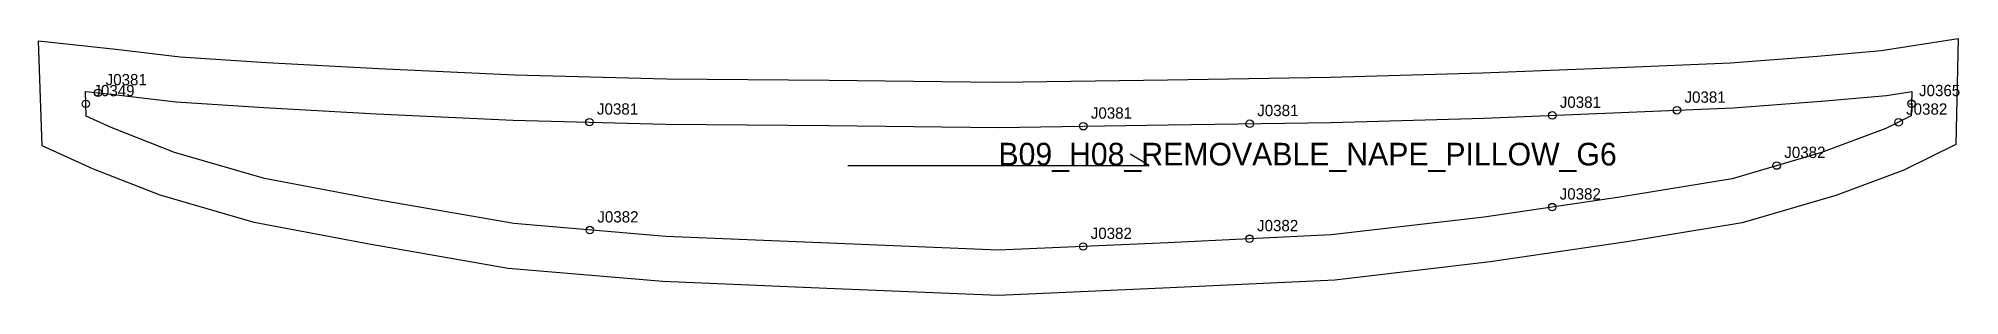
# Model space of a CAD drawing. Header units: millimetres. Extents: x -12 to 497, y -54 to 14.
import ezdxf

# ---------------------------------------------------------------- set-up
doc = ezdxf.new("R2010")
doc.units = ezdxf.units.MM
for name, color, linetype in [('CUT', 1, 'Continuous'), ('GRAIN', 3, 'Continuous'), ('LABEL', 7, 'Continuous'), ('NOTCH', 2, 'Continuous'), ('SEW', 5, 'Continuous')]:
    doc.layers.add(name, color=color, linetype=linetype)

msp = doc.modelspace()

# ---------------------------------------------------------------- linework, layer by layer
at = {"layer": 'CUT'}
msp.add_lwpolyline([(-12.47, 13.46), (8.1, 11.18), (25.16, 9.15), (48.08, 7.72), (77.85, 6.06), (113.99, 4.37), (154.21, 3.33), (197.43, 2.97), (242.33, 2.46), (287.2, 3.1), (330.43, 3.79), (370.77, 4.92), (407.01, 6.36), (436.67, 7.62), (459.73, 9.35), (476.6, 10.87), (497.09, 14.06), (496.45, -14.04), (482.67, -20.86), (464.59, -27.57), (439.73, -34.87), (409.15, -39.89), (372.88, -45.25), (331.61, -50.03), (287.89, -52.12), (242.34, -54.16), (196.82, -52.25), (153.27, -50.45), (112.2, -46.99), (75.33, -40.56), (44.76, -34.77), (19.81, -27.53), (2.18, -20.63), (-11.51, -14.41), (-12.47, 13.46)], close=True, dxfattribs=at)
at = {"layer": 'GRAIN'}
for p, q in [((202.34, -19.63), (282.34, -19.63)), ((282.34, -19.63), (277.34, -16.63))]:
    msp.add_line(p, q, dxfattribs=at)
at = {"layer": 'NOTCH'}
for centre in [(3.37, -0.37), (0.11, -3.28), (422.44, -5), (484.69, -3.25), (133.78, -8.15), (264.87, -9.22), (309.04, -8.55), (389.34, -6.35), (481.26, -8.17), (448.93, -19.66), (389.31, -30.69), (133.88, -36.77), (264.83, -41.14), (308.98, -39.09)]:
    msp.add_circle(centre, 1, dxfattribs=at)
at = {"layer": 'SEW'}
msp.add_lwpolyline([(0, 0), (6.73, -0.75), (24.08, -2.8), (47.37, -4.26), (77.23, -5.92), (113.55, -7.63), (154.01, -8.66), (197.31, -9.03), (242.35, -9.54), (287.38, -8.89), (330.7, -8.21), (371.18, -7.07), (407.5, -5.63), (437.38, -4.36), (460.71, -2.61), (478.07, -1.04), (484.77, 0), (484.62, -6.51), (477.91, -9.83), (460.81, -16.17), (437.06, -23.15), (407.3, -28.03), (371.31, -33.35), (330.63, -38.06), (287.33, -40.13), (242.32, -42.15), (197.32, -40.26), (154.03, -38.48), (113.74, -35.07), (77.48, -28.75), (47.56, -23.08), (23.68, -16.16), (6.86, -9.57), (0.23, -6.56)], close=True, dxfattribs=at)

# ---------------------------------------------------------------- texts
at = {"layer": 'LABEL'}
for s, height, p in [('J0349', 3, (2.11, -1.28)), ('J0381', 3, (5.37, 1.63)), ('J0381', 3, (424.44, -3)), ('J0365', 3, (486.69, -1.25)), ('J0381', 3, (135.78, -6.15)), ('J0381', 3, (266.87, -7.22)), ('J0381', 3, (311.04, -6.55)), ('J0381', 3, (391.34, -4.35)), ('J0382', 3, (483.26, -6.17)), ('B09_H08_REMOVABLE_NAPE_PILLOW_G6', 6, (242.34, -19.63)), ('J0382', 3, (450.93, -17.66)), ('J0382', 3, (391.31, -28.69)), ('J0382', 3, (135.88, -34.77)), ('J0382', 3, (310.98, -37.09)), ('J0382', 3, (266.83, -39.14))]:
    msp.add_text(s, height=height, dxfattribs=at).set_placement(p)

doc.saveas('drawing.dxf')
